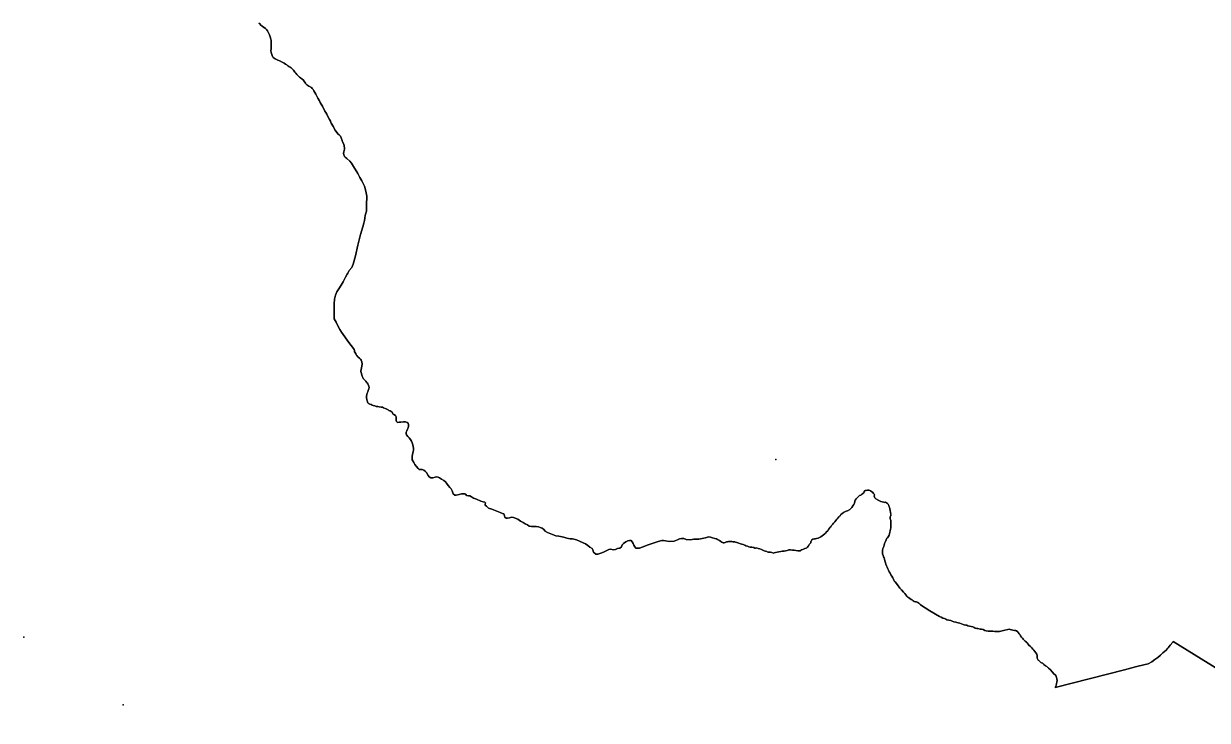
# Model space of a CAD drawing. Header units: inches. Extents: x 11258954 to 11313122, y 3645444 to 3695200.
# Drawn here: x 11277061 to 11285548, y 3655599 to 3660600 of the extents above; entities that cross this region are included whole.
import ezdxf

# ---------------------------------------------------------------- set-up
doc = ezdxf.new("R2010")
doc.units = ezdxf.units.IN
doc.header["$MEASUREMENT"] = 0
doc.layers.add('AnnexationHistory', color=183, linetype='Continuous')
doc.layers.add('PointOfInterest', color=52, linetype='Continuous')

msp = doc.modelspace()

# ---------------------------------------------------------------- linework, layer by layer
at = {"layer": 'AnnexationHistory'}
for points in [[(11286219.7895, 3655599.1315, 0), (11285303.951, 3656164.652, 0), (11285300.625, 3656160.625, 0), (11285281.9375, 3656138, 0), (11285267.4375, 3656120.4375, 0), (11285260.125, 3656111.5625, 0), (11285253.5315, 3656103.5625, 0), (11285230.4065, 3656083.25, 0), (11285227.5, 3656080.6875, 0), (11285212.375, 3656067.4375, 0), (11285193.75, 3656051.125, 0), (11285187.25, 3656045.4375, 0), (11285173.219, 3656036, 0), (11285149.469, 3656020.25, 0), (11285124, 3656005.125, 0), (11285102.75, 3656000, 0), (11285034.469, 3655982.6875, 0), (11284954.594, 3655962.375, 0), (11284457.273, 3655835.932, 0), (11284464.6065, 3655849.7095, 0), (11284467.978, 3655862.6015, 0), (11284469.2605, 3655874.1445, 0), (11284470.543, 3655886.329, 0), (11284468.619, 3655897.231, 0), (11284466.695, 3655907.492, 0), (11284464.13, 3655916.47, 0), (11284456.4345, 3655924.807, 0), (11284448.0975, 3655931.861, 0), (11284438.4785, 3655945.9695, 0), (11284421.8045, 3655963.9255, 0), (11284409.62, 3655974.8275, 0), (11284398.718, 3655985.0885, 0), (11284388.4575, 3655991.5015, 0), (11284376.6265, 3656000, 0), (11284369.9175, 3656006.401, 0), (11284367.923, 3656008.3955, 0), (11284366.8335, 3656008.619, 0), (11284358.8335, 3656011.369, 0), (11284353.8335, 3656014.869, 0), (11284347.0715, 3656021.632, 0), (11284340.7255, 3656028.522, 0), (11284336.1925, 3656031.7855, 0), (11284330.39, 3656040.1265, 0), (11284328.577, 3656046.291, 0), (11284328.577, 3656056.8075, 0), (11284328.2145, 3656062.9725, 0), (11284324.8335, 3656073.869, 0), (11284317.8335, 3656083.119, 0), (11284310.8335, 3656092.869, 0), (11284304.8335, 3656102.619, 0), (11284297.8335, 3656110.369, 0), (11284289.8335, 3656119.369, 0), (11284279.8335, 3656129.869, 0), (11284268.8335, 3656139.869, 0), (11284263.8335, 3656146.619, 0), (11284255.8335, 3656156.619, 0), (11284252.8335, 3656159.869, 0), (11284242.8335, 3656167.369, 0), (11284234.8335, 3656174.369, 0), (11284227.8335, 3656181.619, 0), (11284222.8335, 3656189.369, 0), (11284216.8335, 3656196.369, 0), (11284207.8335, 3656206.369, 0), (11284205.8335, 3656212.619, 0), (11284199.8335, 3656220.369, 0), (11284192.8335, 3656230.869, 0), (11284188.8335, 3656234.119, 0), (11284180.8335, 3656240.869, 0), (11284174.8335, 3656243.119, 0), (11284165.8335, 3656244.869, 0), (11284154.8335, 3656246.369, 0), (11284144.8335, 3656247.869, 0), (11284133.8335, 3656251.869, 0), (11284127.8335, 3656252.619, 0), (11284117.8335, 3656250.369, 0), (11284097.3645, 3656247.3065, 0), (11284058.8335, 3656236.369, 0), (11284057.8335, 3656236.369, 0), (11284046.8335, 3656236.369, 0), (11284036.8335, 3656236.869, 0), (11284024.8335, 3656237.869, 0), (11284010.8335, 3656238.869, 0), (11283999.8335, 3656239.619, 0), (11283988.8335, 3656239.619, 0), (11283977.8335, 3656240.369, 0), (11283962.8335, 3656241.869, 0), (11283951.8335, 3656244.619, 0), (11283940.8335, 3656250.119, 0), (11283928.8335, 3656252.869, 0), (11283918.8335, 3656254.369, 0), (11283903.8335, 3656257.369, 0), (11283894.8335, 3656259.119, 0), (11283884.8335, 3656261.119, 0), (11283876.8335, 3656265.119, 0), (11283866.8335, 3656270.369, 0), (11283853.8335, 3656273.369, 0), (11283843.8335, 3656275.119, 0), (11283830.8335, 3656278.619, 0), (11283824.8335, 3656281.369, 0), (11283817.8335, 3656283.119, 0), (11283804.8335, 3656284.619, 0), (11283796.8335, 3656286.619, 0), (11283785.8335, 3656291.119, 0), (11283772.8335, 3656295.869, 0), (11283760.8335, 3656298.869, 0), (11283751.8335, 3656302.619, 0), (11283744.8335, 3656304.119, 0), (11283730.8335, 3656307.369, 0), (11283719.8335, 3656310.869, 0), (11283709.8335, 3656314.869, 0), (11283695.8335, 3656318.619, 0), (11283679.8335, 3656321.619, 0), (11283672.8335, 3656325.869, 0), (11283662.8335, 3656329.619, 0), (11283650.8335, 3656333.119, 0), (11283638.8335, 3656339.119, 0), (11283627.8335, 3656343.369, 0), (11283559.2085, 3656384.869, 0), (11283492.8335, 3656428.869, 0), (11283490.8335, 3656430.619, 0), (11283489.8335, 3656431.369, 0), (11283487.8335, 3656433.619, 0), (11283480.8335, 3656440.869, 0), (11283473.478, 3656445.011, 0), (11283467.4945, 3656447.731, 0), (11283462.599, 3656449.1815, 0), (11283459.879, 3656450.269, 0), (11283456.0715, 3656450.813, 0), (11283446.8335, 3656452.369, 0), (11283439.8335, 3656456.369, 0), (11283437.8335, 3656459.619, 0), (11283432.8335, 3656464.369, 0), (11283430.8335, 3656464.869, 0), (11283428.8335, 3656464.619, 0), (11283425.8335, 3656465.369, 0), (11283415.8335, 3656473.619, 0), (11283404.8335, 3656480.119, 0), (11283396.8335, 3656486.119, 0), (11283392.8335, 3656490.619, 0), (11283385.8335, 3656500.119, 0), (11283379.8335, 3656510.369, 0), (11283371.8335, 3656517.119, 0), (11283369.8335, 3656520.369, 0), (11283355.6225, 3656536.298, 0), (11283343.935, 3656547.673, 0), (11283325.529, 3656571.4855, 0), (11283310.6225, 3656593.798, 0), (11283305.4065, 3656596.25, 0), (11283300.6225, 3656606.298, 0), (11283297.6225, 3656612.298, 0), (11283292.6225, 3656622.298, 0), (11283285.6225, 3656633.298, 0), (11283279.6225, 3656643.798, 0), (11283273.6225, 3656655.798, 0), (11283267.6225, 3656665.048, 0), (11283261.6225, 3656676.298, 0), (11283256.6225, 3656687.048, 0), (11283251.6225, 3656698.298, 0), (11283247.6225, 3656709.048, 0), (11283242.6225, 3656719.548, 0), (11283240.6225, 3656730.548, 0), (11283236.6225, 3656744.048, 0), (11283232.6225, 3656757.048, 0), (11283230.6225, 3656765.798, 0), (11283225.6225, 3656773.798, 0), (11283223.6225, 3656781.298, 0), (11283219.6225, 3656795.048, 0), (11283218.6225, 3656804.548, 0), (11283219.6225, 3656817.298, 0), (11283221.6265, 3656831.401, 0), (11283223.6225, 3656836.798, 0), (11283228.5165, 3656846.088, 0), (11283230.3295, 3656855.698, 0), (11283232.6225, 3656867.298, 0), (11283235.6225, 3656873.298, 0), (11283240.121, 3656883.9835, 0), (11283244.6225, 3656893.798, 0), (11283247.6225, 3656901.298, 0), (11283250.0935, 3656906.8295, 0), (11283254.6265, 3656910.2745, 0), (11283259.6225, 3656917.048, 0), (11283266.6225, 3656928.798, 0), (11283269.6225, 3656939.048, 0), (11283271.6225, 3656949.548, 0), (11283273.6225, 3656960.048, 0), (11283276.6225, 3656971.298, 0), (11283278.6225, 3656981.798, 0), (11283279.6225, 3656989.798, 0), (11283278.6225, 3656996.798, 0), (11283278.6225, 3657012.048, 0), (11283278.6225, 3657023.298, 0), (11283278.6225, 3657034.048, 0), (11283276.2035, 3657041.368, 0), (11283275.1155, 3657045.176, 0), (11283274.5715, 3657047.7145, 0), (11283274.5715, 3657049.346, 0), (11283274.5715, 3657051.1595, 0), (11283274.7525, 3657052.4285, 0), (11283274.7525, 3657054.967, 0), (11283274.5715, 3657056.599, 0), (11283274.7525, 3657060.588, 0), (11283276.566, 3657064.3955, 0), (11283278.379, 3657066.7525, 0), (11283279.2855, 3657069.4725, 0), (11283280.011, 3657072.011, 0), (11283280.7365, 3657074.731, 0), (11283280.011, 3657077.4505, 0), (11283280.011, 3657081.4395, 0), (11283278.742, 3657083.7965, 0), (11283277.654, 3657087.6045, 0), (11283275.478, 3657092.8625, 0), (11283273.4835, 3657103.923, 0), (11283273.846, 3657108.8185, 0), (11283272.033, 3657114.077, 0), (11283272.033, 3657119.335, 0), (11283269.313, 3657126.2255, 0), (11283266.7745, 3657132.7525, 0), (11283263.6925, 3657141.456, 0), (11283258.7965, 3657150.8845, 0), (11283254.989, 3657154.6925, 0), (11283246.6485, 3657160.313, 0), (11283240.6445, 3657164.445, 0), (11283234.6445, 3657163.945, 0), (11283227.6445, 3657164.695, 0), (11283217.0935, 3657167.2035, 0), (11283206.758, 3657170.467, 0), (11283196.6045, 3657174.6375, 0), (11283184.0935, 3657181.5275, 0), (11283180.2855, 3657184.2475, 0), (11283171.5825, 3657189.5055, 0), (11283163.6045, 3657196.758, 0), (11283160.1595, 3657209.269, 0), (11283160.8845, 3657217.9725, 0), (11283158.709, 3657221.78, 0), (11283154.901, 3657228.489, 0), (11283148.7365, 3657233.566, 0), (11283139.3075, 3657240.6375, 0), (11283133.5055, 3657245.533, 0), (11283127.8845, 3657248.6155, 0), (11283121.176, 3657250.61, 0), (11283118.0935, 3657252.423, 0), (11283110.6445, 3657251.445, 0), (11283102.6445, 3657248.445, 0), (11283096.6445, 3657248.195, 0), (11283094.1595, 3657247.89, 0), (11283091.9835, 3657246.802, 0), (11283091.4395, 3657247.165, 0), (11283088.901, 3657245.533, 0), (11283088.5385, 3657242.9945, 0), (11283087.813, 3657240.2745, 0), (11283086.6445, 3657236.695, 0), (11283084.6445, 3657232.945, 0), (11283078.6445, 3657227.695, 0), (11283074.6445, 3657224.195, 0), (11283068.6445, 3657219.445, 0), (11283066.6445, 3657216.945, 0), (11283063.6445, 3657215.195, 0), (11283053.6445, 3657212.445, 0), (11283046.6445, 3657204.945, 0), (11283037.588, 3657196.3955, 0), (11283029.791, 3657190.231, 0), (11283023.6445, 3657179.695, 0), (11283020.6445, 3657174.445, 0), (11283019.6445, 3657169.195, 0), (11283018.6445, 3657158.945, 0), (11283012.6445, 3657148.195, 0), (11283006.6445, 3657139.445, 0), (11282999.6445, 3657127.945, 0), (11282992.6445, 3657120.445, 0), (11282984.6445, 3657111.945, 0), (11282967.6445, 3657102.695, 0), (11282958.6445, 3657100.945, 0), (11282952.6445, 3657097.445, 0), (11282943.6445, 3657093.445, 0), (11282938.6445, 3657090.445, 0), (11282928.6445, 3657082.195, 0), (11282920.6445, 3657075.695, 0), (11282915.6445, 3657066.945, 0), (11282911.6445, 3657063.695, 0), (11282906.6445, 3657059.445, 0), (11282899.6445, 3657050.945, 0), (11282892.6445, 3657041.945, 0), (11282885.6445, 3657032.695, 0), (11282876.758, 3657024.868, 0), (11282868.055, 3657014.8955, 0), (11282862.6445, 3657007.195, 0), (11282853.6445, 3656998.195, 0), (11282847.6445, 3656988.695, 0), (11282842.6445, 3656983.195, 0), (11282838.6445, 3656977.695, 0), (11282832.6445, 3656968.945, 0), (11282826.6445, 3656959.945, 0), (11282817.6445, 3656951.195, 0), (11282810.6445, 3656942.945, 0), (11282807.6445, 3656940.445, 0), (11282804.6445, 3656937.445, 0), (11282795.6445, 3656930.445, 0), (11282785.6445, 3656922.945, 0), (11282776.6445, 3656915.945, 0), (11282767.6445, 3656912.445, 0), (11282758.6445, 3656907.945, 0), (11282745.6445, 3656903.195, 0), (11282739.6445, 3656901.945, 0), (11282730.434, 3656902.478, 0), (11282720.28, 3656899.9395, 0), (11282711.9395, 3656893.7745, 0), (11282706.6445, 3656885.945, 0), (11282705.6445, 3656883.195, 0), (11282705.6445, 3656878.195, 0), (11282705.6445, 3656872.695, 0), (11282701.6445, 3656867.695, 0), (11282692.6445, 3656860.945, 0), (11282691.6445, 3656856.945, 0), (11282690.6445, 3656854.445, 0), (11282685.6445, 3656848.945, 0), (11282681.6445, 3656841.445, 0), (11282675.6445, 3656836.695, 0), (11282672.6445, 3656835.445, 0), (11282662.6445, 3656832.695, 0), (11282652.6445, 3656827.195, 0), (11282641.6445, 3656823.195, 0), (11282638.6445, 3656823.445, 0), (11282636.6445, 3656822.195, 0), (11282634.6445, 3656819.195, 0), (11282630.6445, 3656816.945, 0), (11282624.6445, 3656815.695, 0), (11282611.6445, 3656816.195, 0), (11282596.6445, 3656818.945, 0), (11282585.6445, 3656819.695, 0), (11282573.6445, 3656820.695, 0), (11282559.6445, 3656822.195, 0), (11282548.6445, 3656822.195, 0), (11282543.6445, 3656819.445, 0), (11282536.6445, 3656817.445, 0), (11282523.6445, 3656816.195, 0), (11282513.6445, 3656814.445, 0), (11282499.6445, 3656812.445, 0), (11282489.6445, 3656810.445, 0), (11282476.6445, 3656807.695, 0), (11282463.6445, 3656805.445, 0), (11282452.6445, 3656803.195, 0), (11282442.6445, 3656800.695, 0), (11282436.6445, 3656800.195, 0), (11282424.6445, 3656802.695, 0), (11282415.6445, 3656805.945, 0), (11282406.2365, 3656806.742, 0), (11282398.9835, 3656807.467, 0), (11282392.6375, 3656809.28, 0), (11282388.8295, 3656810.912, 0), (11282380.6445, 3656812.945, 0), (11282371.6445, 3656816.195, 0), (11282360.6445, 3656820.695, 0), (11282351.6445, 3656824.695, 0), (11282340.6445, 3656829.195, 0), (11282328.6445, 3656832.195, 0), (11282316.6445, 3656836.445, 0), (11282308.6445, 3656835.195, 0), (11282304.6445, 3656835.445, 0), (11282297.6445, 3656839.195, 0), (11282292.6445, 3656840.445, 0), (11282281.6445, 3656841.695, 0), (11282270.6445, 3656842.195, 0), (11282259.6445, 3656843.445, 0), (11282251.6445, 3656848.445, 0), (11282239.6445, 3656852.445, 0), (11282232.6445, 3656856.195, 0), (11282220.6445, 3656860.195, 0), (11282210.6445, 3656862.945, 0), (11282200.6445, 3656866.445, 0), (11282188.6445, 3656870.445, 0), (11282175.6445, 3656875.695, 0), (11282165.6445, 3656879.195, 0), (11282159.6445, 3656880.195, 0), (11282145.6445, 3656880.945, 0), (11282137.6445, 3656882.445, 0), (11282126.6445, 3656882.945, 0), (11282114.6445, 3656882.945, 0), (11282107.6445, 3656881.195, 0), (11282104.6445, 3656880.945, 0), (11282101.6445, 3656879.695, 0), (11282091.6445, 3656874.695, 0), (11282084.6445, 3656872.695, 0), (11282077.6445, 3656873.445, 0), (11282067.6445, 3656877.945, 0), (11282059.6445, 3656883.695, 0), (11282049.6445, 3656889.945, 0), (11282041.6445, 3656895.445, 0), (11282036.6445, 3656897.445, 0), (11282027.6445, 3656901.445, 0), (11282016.6445, 3656904.945, 0), (11282000, 3656909.8, 0), (11281986.846, 3656913.176, 0), (11281971.7965, 3656915.8955, 0), (11281949.857, 3656909.0055, 0), (11281925.742, 3656904.291, 0), (11281902.533, 3656900.121, 0), (11281884.0385, 3656900.121, 0), (11281865.3625, 3656899.3955, 0), (11281841.4285, 3656895.9505, 0), (11281810.6045, 3656898.1265, 0), (11281793.379, 3656905.0165, 0), (11281778.3295, 3656905.5605, 0), (11281763.28, 3656901.5715, 0), (11281748.0495, 3656894.6815, 0), (11281725.9285, 3656884.709, 0), (11281688.758, 3656881.989, 0), (11281662.1045, 3656887.4285, 0), (11281648.324, 3656888.879, 0), (11281637.445, 3656889.6045, 0), (11281611.335, 3656883.4395, 0), (11281560.566, 3656866.9395, 0), (11281531.7365, 3656857.3295, 0), (11281514.511, 3656849.7145, 0), (11281496.0165, 3656841.555, 0), (11281476.2525, 3656835.934, 0), (11281461.7475, 3656835.39, 0), (11281450.868, 3656835.39, 0), (11281442.5275, 3656844.2745, 0), (11281435.0935, 3656856.6045, 0), (11281430.198, 3656868.209, 0), (11281424.033, 3656881.2635, 0), (11281417.143, 3656888.879, 0), (11281404.088, 3656890.1485, 0), (11281391.758, 3656888.154, 0), (11281377.434, 3656879.9945, 0), (11281362.3845, 3656868.934, 0), (11281352.0495, 3656860.0495, 0), (11281347.154, 3656845, 0), (11281335.5495, 3656835.934, 0), (11281318.143, 3656831.5825, 0), (11281304.3625, 3656826.143, 0), (11281287.8625, 3656823.242, 0), (11281272.088, 3656828.1375, 0), (11281256.313, 3656824.6925, 0), (11281237.8185, 3656815.0825, 0), (11281219.324, 3656807.467, 0), (11281199.379, 3656798.5825, 0), (11281177.4395, 3656791.1485, 0), (11281163.6595, 3656791.1485, 0), (11281147.8845, 3656806.198, 0), (11281142.445, 3656823.242, 0), (11281136.28, 3656832.8515, 0), (11281120.5055, 3656842.4615, 0), (11281106.7255, 3656854.2475, 0), (11281090.4065, 3656865.8515, 0), (11281073.1815, 3656873.467, 0), (11281045.802, 3656885.0715, 0), (11281023.8625, 3656893.956, 0), (11280995.758, 3656900.846, 0), (11280979.9835, 3656901.5715, 0), (11280956.5935, 3656907.011, 0), (11280941.544, 3656910.456, 0), (11280920.8735, 3656916.621, 0), (11280899.2965, 3656921.154, 0), (11280876.088, 3656924.599, 0), (11280841.0935, 3656936.9285, 0), (11280816.2525, 3656947.2635, 0), (11280799.209, 3656958.143, 0), (11280790.324, 3656969.7475, 0), (11280779.2635, 3656979.357, 0), (11280764.9395, 3656984.2525, 0), (11280751.8845, 3656988.967, 0), (11280734.6595, 3656991.687, 0), (11280718.3405, 3656991.143, 0), (11280701.1155, 3656991.687, 0), (11280685.3405, 3656993.8625, 0), (11280672.2855, 3657001.2965, 0), (11280657.2365, 3657009.6375, 0), (11280642.731, 3657019.9725, 0), (11280623.511, 3657029.5825, 0), (11280603.022, 3657043.9065, 0), (11280572.923, 3657056.2365, 0), (11280559.868, 3657057.687, 0), (11280544.0935, 3657052.066, 0), (11280529.588, 3657049.346, 0), (11280519.978, 3657049.346, 0), (11280511.8185, 3657057.687, 0), (11280508.3735, 3657068.022, 0), (11280506.379, 3657074.187, 0), (11280503.478, 3657080.8955, 0), (11280494.0495, 3657084.3405, 0), (11280478.6375, 3657090.868, 0), (11280417.533, 3657114.258, 0), (11280394.868, 3657123.143, 0), (11280379.0935, 3657136.923, 0), (11280370.934, 3657144.357, 0), (11280370.934, 3657150.522, 0), (11280372.2035, 3657160.132, 0), (11280368.033, 3657165.7525, 0), (11280356.4285, 3657167.7475, 0), (11280339.3845, 3657172.643, 0), (11280307.835, 3657185.5165, 0), (11280286.4395, 3657193.857, 0), (11280271.39, 3657202.742, 0), (11280260.511, 3657209.632, 0), (11280250.901, 3657209.632, 0), (11280237.121, 3657213.802, 0), (11280231.6815, 3657220.511, 0), (11280223.3405, 3657225.4065, 0), (11280213.187, 3657226.132, 0), (11280200.676, 3657223.956, 0), (11280184.357, 3657219.242, 0), (11280162.4175, 3657216.522, 0), (11280151.357, 3657215.7965, 0), (11280140.478, 3657226.132, 0), (11280132.8625, 3657245.3515, 0), (11280125.2475, 3657259.676, 0), (11280117.088, 3657271.28, 0), (11280104.033, 3657283.791, 0), (11280091.7035, 3657300.835, 0), (11280085.5385, 3657310.445, 0), (11280073.209, 3657320.055, 0), (11280057.0715, 3657329.302, 0), (11280042.7475, 3657338.912, 0), (11280033.6815, 3657345.077, 0), (11280022.802, 3657346.5275, 0), (11280011.198, 3657343.8075, 0), (11279995.423, 3657340.3625, 0), (11279980.1925, 3657339.6375, 0), (11279968.588, 3657346.5275, 0), (11279960.9725, 3657355.412, 0), (11279948.643, 3657378.077, 0), (11279943.2035, 3657386.2365, 0), (11279930.8735, 3657395.121, 0), (11279917.8185, 3657398.566, 0), (11279905.489, 3657398.566, 0), (11279897.3295, 3657400.0165, 0), (11279889.7145, 3657407.632, 0), (11279873.9395, 3657422.6815, 0), (11279865.055, 3657436.28, 0), (11279857.4395, 3657449.335, 0), (11279850.0055, 3657461.121, 0), (11279847.1045, 3657468.011, 0), (11279845.835, 3657480.3405, 0), (11279847.1045, 3657493.9395, 0), (11279849.28, 3657510.4395, 0), (11279853.4505, 3657526.2145, 0), (11279856.1705, 3657540.72, 0), (11279856.1705, 3657553.0495, 0), (11279854.72, 3657565.379, 0), (11279850.0055, 3657576.9835, 0), (11279845.835, 3657590.0385, 0), (11279841.665, 3657603.8185, 0), (11279834.7745, 3657614.154, 0), (11279824.621, 3657626.4835, 0), (11279814.2855, 3657637.3625, 0), (11279805.401, 3657647.698, 0), (11279803.9505, 3657656.5825, 0), (11279803.9505, 3657668.187, 0), (11279808.846, 3657677.7965, 0), (11279813.5605, 3657688.857, 0), (11279817.0055, 3657698.467, 0), (11279819.7255, 3657710.0715, 0), (11279819.7255, 3657720.4065, 0), (11279818.456, 3657732.7365, 0), (11279811.566, 3657737.632, 0), (11279799.2365, 3657742.346, 0), (11279783.4615, 3657742.346, 0), (11279766.2365, 3657738.901, 0), (11279752.456, 3657738.176, 0), (11279740.8515, 3657736.9065, 0), (11279734.687, 3657743.0715, 0), (11279731.242, 3657750.687, 0), (11279731.242, 3657759.5715, 0), (11279732.6925, 3657770.4505, 0), (11279731.242, 3657777.3405, 0), (11279725.802, 3657787.676, 0), (11279715.467, 3657795.291, 0), (11279708.577, 3657800.0055, 0), (11279701.868, 3657810.3405, 0), (11279688.0285, 3657820.702, 0), (11279680.108, 3657824.095, 0), (11279673.5765, 3657827.519, 0), (11279660.6215, 3657834.245, 0), (11279651.936, 3657837.9305, 0), (11279641.526, 3657842.6955, 0), (11279633.346, 3657845.936, 0), (11279624.0765, 3657847.407, 0), (11279610.9195, 3657848.778, 0), (11279599.9685, 3657850.9645, 0), (11279589.1105, 3657852.7265, 0), (11279577.8915, 3657855.438, 0), (11279567.93, 3657859.075, 0), (11279560.5185, 3657862.033, 0), (11279551.2065, 3657865.146, 0), (11279542.6875, 3657868.3125, 0), (11279538.5915, 3657870.585, 0), (11279534.1295, 3657874.123, 0), (11279529.553, 3657878.809, 0), (11279525.871, 3657884.3455, 0), (11279523.8265, 3657891.394, 0), (11279521.015, 3657902.196, 0), (11279519.074, 3657914.6405, 0), (11279518.3145, 3657926.5335, 0), (11279522.07, 3657937.6485, 0), (11279524.146, 3657946.9565, 0), (11279527.3215, 3657955.913, 0), (11279531.667, 3657965.7045, 0), (11279536.393, 3657977.4335, 0), (11279537.5105, 3657988.5595, 0), (11279534.8705, 3657998.0045, 0), (11279527.4185, 3658015.5805, 0), (11279524.3635, 3658020.563, 0), (11279520.055, 3658026.9195, 0), (11279514.4275, 3658033.429, 0), (11279506.6925, 3658040.161, 0), (11279501.2755, 3658045.1215, 0), (11279495.311, 3658051.9485, 0), (11279491.678, 3658059.346, 0), (11279487.187, 3658070.3515, 0), (11279480.4915, 3658094.9735, 0), (11279479.2255, 3658101.902, 0), (11279479.0545, 3658104.4655, 0), (11279481.351, 3658117.9775, 0), (11279483.368, 3658128.8525, 0), (11279487.987, 3658156.8385, 0), (11279486.367, 3658171.6895, 0), (11279481.8745, 3658185.097, 0), (11279475.8875, 3658191.785, 0), (11279468.1545, 3658198.7765, 0), (11279459.9585, 3658205.431, 0), (11279455.844, 3658208.909, 0), (11279449.5115, 3658217.0645, 0), (11279445.317, 3658223.575, 0), (11279442.3125, 3658228.9375, 0), (11279441.676, 3658231.9065, 0), (11279432.9725, 3658244.4175, 0), (11279432.9725, 3658254.0275, 0), (11279430.0715, 3658260.9175, 0), (11279425.357, 3658267.6265, 0), (11279391.632, 3658310.9615, 0), (11279339.5935, 3658385.121, 0), (11279328.1705, 3658405.2475, 0), (11279310.7635, 3658435.165, 0), (11279300.61, 3658457.8295, 0), (11279288.099, 3658481.7635, 0), (11279286.2855, 3658504.9725, 0), (11279286.2855, 3658558.824, 0), (11279288.099, 3658589.6485, 0), (11279290.0935, 3658622.467, 0), (11279297.709, 3658650.39, 0), (11279306.412, 3658674.5055, 0), (11279320.9175, 3658696.6265, 0), (11279337.2365, 3658723.643, 0), (11279350.654, 3658745.7635, 0), (11279359.357, 3658760.088, 0), (11279368.967, 3658781.302, 0), (11279380.0275, 3658801.9725, 0), (11279384.0165, 3658808.8625, 0), (11279393.6265, 3658826.9945, 0), (11279413.7525, 3658849.2965, 0), (11279424.4505, 3658872.324, 0), (11279440.769, 3658933.9725, 0), (11279457.088, 3659010.1265, 0), (11279474.857, 3659086.28, 0), (11279492.8075, 3659142.489, 0), (11279500.6045, 3659167.511, 0), (11279505.1595, 3659186.162, 0), (11279506.281, 3659203.062, 0), (11279510.502, 3659222.7275, 0), (11279515.1265, 3659238.715, 0), (11279518.609, 3659254.858, 0), (11279519.4065, 3659270.625, 0), (11279517.8275, 3659294.825, 0), (11279519.6735, 3659319.968, 0), (11279521.9565, 3659336.6865, 0), (11279520.354, 3659362.6075, 0), (11279517.407, 3659384.38, 0), (11279511.302, 3659407.9395, 0), (11279503.687, 3659432.4175, 0), (11279494.4395, 3659453.088, 0), (11279485.1925, 3659470.4945, 0), (11279471.7745, 3659495.698, 0), (11279462.709, 3659514.9175, 0), (11279456, 3659523.4395, 0), (11279424.813, 3659573.846, 0), (11279410.3075, 3659597.78, 0), (11279398.3405, 3659612.8295, 0), (11279376.945, 3659632.231, 0), (11279366.4285, 3659641.478, 0), (11279362.258, 3659646.555, 0), (11279358.088, 3659652.176, 0), (11279355.5495, 3659659.4285, 0), (11279354.099, 3659666.6815, 0), (11279356.0935, 3659679.011, 0), (11279360.989, 3659698.5935, 0), (11279361.8955, 3659706.7525, 0), (11279359.5385, 3659722.165, 0), (11279356.2745, 3659735.7635, 0), (11279347.934, 3659752.6265, 0), (11279345.3955, 3659761.1485, 0), (11279338.143, 3659779.824, 0), (11279331.7965, 3659791.9725, 0), (11279324, 3659800.857, 0), (11279314.39, 3659809.923, 0), (11279302.242, 3659825.154, 0), (11279292.813, 3659837.846, 0), (11279281.934, 3659859.0605, 0), (11279266.522, 3659884.8075, 0), (11279260.357, 3659898.9505, 0), (11279253.6485, 3659910.7365, 0), (11279241.5, 3659933.7635, 0), (11279233.7035, 3659950.989, 0), (11279226.9945, 3659961.687, 0), (11279220.8295, 3659971.478, 0), (11279204.078, 3660006.499, 0), (11279194.7025, 3660021.3175, 0), (11279187.782, 3660034.614, 0), (11279180.8505, 3660046.561, 0), (11279170.1345, 3660064.4105, 0), (11279163.268, 3660079.259, 0), (11279155.958, 3660094.3935, 0), (11279148.2445, 3660106.691, 0), (11279141.6185, 3660116.9955, 0), (11279135.345, 3660126.7925, 0), (11279129.6705, 3660134.3455, 0), (11279123.585, 3660140.657, 0), (11279114.3065, 3660146.874, 0), (11279104.9875, 3660151.678, 0), (11279097.155, 3660155.8555, 0), (11279090.501, 3660160.477, 0), (11279083.9065, 3660168.0625, 0), (11279080.3825, 3660173.553, 0), (11279069.1365, 3660189.7465, 0), (11279063.9835, 3660196.09, 0), (11279058.5175, 3660201.682, 0), (11279045.1265, 3660211.8395, 0), (11279038.9795, 3660216.323, 0), (11279032.1645, 3660222.3285, 0), (11279024.162, 3660230.8425, 0), (11279019.562, 3660235.8855, 0), (11279012.3695, 3660243.9835, 0), (11279005.245, 3660252.715, 0), (11278995.7105, 3660265.491, 0), (11278991.4185, 3660270.8755, 0), (11278985.9935, 3660276.422, 0), (11278978.6315, 3660281.5885, 0), (11278970.5335, 3660286.585, 0), (11278962.4395, 3660291.8925, 0), (11278955.887, 3660296.6295, 0), (11278946.4855, 3660303.8615, 0), (11278938.0625, 3660309.773, 0), (11278928.843, 3660315.44, 0), (11278923.6875, 3660318.375, 0), (11278915.0625, 3660322.875, 0), (11278904.125, 3660328.6875, 0), (11278902.625, 3660329.5, 0), (11278883.5315, 3660338.125, 0), (11278874.25, 3660341.75, 0), (11278864.4065, 3660346.5, 0), (11278856.469, 3660351.4375, 0), (11278849.7815, 3660356.875, 0), (11278846.594, 3660361.75, 0), (11278845.969, 3660363.5, 0), (11278842.094, 3660372.3125, 0), (11278839, 3660379.125, 0), (11278835, 3660393.0625, 0), (11278833.875, 3660406.125, 0), (11278834.1875, 3660418.75, 0), (11278834.4065, 3660444.8125, 0), (11278835.125, 3660469.5, 0), (11278834.6565, 3660478.5, 0), (11278833.4065, 3660487.625, 0), (11278829.0315, 3660505.875, 0), (11278823.469, 3660519.1875, 0), (11278816.8735, 3660533.3075, 0), (11278813.6925, 3660539.606, 0), (11278809.322, 3660547.5325, 0), (11278804.344, 3660554.8125, 0), (11278796.969, 3660562.4375, 0), (11278794.4485, 3660564.5175, 0), (11278785.5625, 3660571.0625, 0), (11278782.4375, 3660573.3125, 0), (11278769.1565, 3660583.5, 0), (11278762.228, 3660589.466, 0), (11278753.4475, 3660597.385, 0), (11278747.1065, 3660602.33, 0)], [(11278747.1065, 3660602.33, 0), (11278753.4475, 3660597.385, 0), (11278762.228, 3660589.466, 0), (11278769.1565, 3660583.5, 0), (11278782.4375, 3660573.3125, 0), (11278785.5625, 3660571.0625, 0), (11278794.4485, 3660564.5175, 0), (11278796.969, 3660562.4375, 0), (11278804.344, 3660554.8125, 0), (11278809.322, 3660547.5325, 0), (11278813.6925, 3660539.606, 0), (11278816.8735, 3660533.3075, 0), (11278823.469, 3660519.1875, 0), (11278829.0315, 3660505.875, 0), (11278833.4065, 3660487.625, 0), (11278834.6565, 3660478.5, 0), (11278835.125, 3660469.5, 0), (11278834.4065, 3660444.8125, 0), (11278834.1875, 3660418.75, 0), (11278833.875, 3660406.125, 0), (11278835, 3660393.0625, 0), (11278839, 3660379.125, 0), (11278842.094, 3660372.3125, 0), (11278845.969, 3660363.5, 0), (11278846.594, 3660361.75, 0), (11278849.7815, 3660356.875, 0), (11278856.469, 3660351.4375, 0), (11278864.4065, 3660346.5, 0), (11278874.25, 3660341.75, 0), (11278883.5315, 3660338.125, 0), (11278902.625, 3660329.5, 0), (11278904.125, 3660328.6875, 0), (11278915.0625, 3660322.875, 0), (11278923.6875, 3660318.375, 0), (11278928.843, 3660315.44, 0), (11278938.0625, 3660309.773, 0), (11278946.4855, 3660303.8615, 0), (11278955.887, 3660296.6295, 0), (11278962.4395, 3660291.8925, 0), (11278970.5335, 3660286.585, 0), (11278978.6315, 3660281.5885, 0), (11278985.9935, 3660276.422, 0), (11278991.4185, 3660270.8755, 0), (11278995.7105, 3660265.491, 0), (11279005.245, 3660252.715, 0), (11279012.3695, 3660243.9835, 0), (11279019.562, 3660235.8855, 0), (11279024.162, 3660230.8425, 0), (11279032.1645, 3660222.3285, 0), (11279038.9795, 3660216.323, 0), (11279045.1265, 3660211.8395, 0), (11279058.5175, 3660201.682, 0), (11279063.9835, 3660196.09, 0), (11279069.1365, 3660189.7465, 0), (11279080.3825, 3660173.553, 0), (11279083.9065, 3660168.0625, 0), (11279090.501, 3660160.477, 0), (11279097.155, 3660155.8555, 0), (11279104.9875, 3660151.678, 0), (11279114.3065, 3660146.874, 0), (11279123.585, 3660140.657, 0), (11279129.6705, 3660134.3455, 0), (11279135.345, 3660126.7925, 0), (11279141.6185, 3660116.9955, 0), (11279148.2445, 3660106.691, 0), (11279155.958, 3660094.3935, 0), (11279163.268, 3660079.259, 0), (11279170.1345, 3660064.4105, 0), (11279180.8505, 3660046.561, 0), (11279187.782, 3660034.614, 0), (11279194.7025, 3660021.3175, 0), (11279204.078, 3660006.499, 0), (11279220.8295, 3659971.478, 0), (11279226.9945, 3659961.687, 0), (11279233.7035, 3659950.989, 0), (11279241.5, 3659933.7635, 0), (11279253.6485, 3659910.7365, 0), (11279260.357, 3659898.9505, 0), (11279266.522, 3659884.8075, 0), (11279281.934, 3659859.0605, 0), (11279292.813, 3659837.846, 0), (11279302.242, 3659825.154, 0), (11279314.39, 3659809.923, 0), (11279324, 3659800.857, 0), (11279331.7965, 3659791.9725, 0), (11279338.143, 3659779.824, 0), (11279345.3955, 3659761.1485, 0), (11279347.934, 3659752.6265, 0), (11279356.2745, 3659735.7635, 0), (11279359.5385, 3659722.165, 0), (11279361.8955, 3659706.7525, 0), (11279360.989, 3659698.5935, 0), (11279356.0935, 3659679.011, 0), (11279354.099, 3659666.6815, 0), (11279355.5495, 3659659.4285, 0), (11279358.088, 3659652.176, 0), (11279362.258, 3659646.555, 0), (11279366.4285, 3659641.478, 0), (11279376.945, 3659632.231, 0), (11279398.3405, 3659612.8295, 0), (11279410.3075, 3659597.78, 0), (11279424.813, 3659573.846, 0), (11279456, 3659523.4395, 0), (11279462.709, 3659514.9175, 0), (11279471.7745, 3659495.698, 0), (11279485.1925, 3659470.4945, 0), (11279494.4395, 3659453.088, 0), (11279503.687, 3659432.4175, 0), (11279511.302, 3659407.9395, 0), (11279517.407, 3659384.38, 0), (11279520.354, 3659362.6075, 0), (11279521.9565, 3659336.6865, 0), (11279519.6735, 3659319.968, 0), (11279517.8275, 3659294.825, 0), (11279519.4065, 3659270.625, 0), (11279518.609, 3659254.858, 0), (11279515.1265, 3659238.715, 0), (11279510.502, 3659222.7275, 0), (11279506.281, 3659203.062, 0), (11279505.1595, 3659186.162, 0), (11279500.6045, 3659167.511, 0), (11279492.8075, 3659142.489, 0), (11279474.857, 3659086.28, 0), (11279457.088, 3659010.1265, 0), (11279440.769, 3658933.9725, 0), (11279424.4505, 3658872.324, 0), (11279413.7525, 3658849.2965, 0), (11279393.6265, 3658826.9945, 0), (11279384.0165, 3658808.8625, 0), (11279380.0275, 3658801.9725, 0), (11279368.967, 3658781.302, 0), (11279359.357, 3658760.088, 0), (11279350.654, 3658745.7635, 0), (11279337.2365, 3658723.643, 0), (11279320.9175, 3658696.6265, 0), (11279306.412, 3658674.5055, 0), (11279297.709, 3658650.39, 0), (11279290.0935, 3658622.467, 0), (11279288.099, 3658589.6485, 0), (11279286.2855, 3658558.824, 0), (11279286.2855, 3658504.9725, 0), (11279288.099, 3658481.7635, 0), (11279300.61, 3658457.8295, 0), (11279310.7635, 3658435.165, 0), (11279328.1705, 3658405.2475, 0), (11279339.5935, 3658385.121, 0), (11279391.632, 3658310.9615, 0), (11279425.357, 3658267.6265, 0), (11279430.0715, 3658260.9175, 0), (11279432.9725, 3658254.0275, 0), (11279432.9725, 3658244.4175, 0), (11279441.676, 3658231.9065, 0), (11279442.3125, 3658228.9375, 0), (11279445.317, 3658223.575, 0), (11279449.5115, 3658217.0645, 0), (11279455.844, 3658208.909, 0), (11279459.9585, 3658205.431, 0), (11279468.1545, 3658198.7765, 0), (11279475.8875, 3658191.785, 0), (11279481.8745, 3658185.097, 0), (11279486.367, 3658171.6895, 0), (11279487.987, 3658156.8385, 0), (11279483.368, 3658128.8525, 0), (11279481.351, 3658117.9775, 0), (11279479.0545, 3658104.4655, 0), (11279479.2255, 3658101.902, 0), (11279480.4915, 3658094.9735, 0), (11279487.187, 3658070.3515, 0), (11279491.678, 3658059.346, 0), (11279495.311, 3658051.9485, 0), (11279501.2755, 3658045.1215, 0), (11279506.6925, 3658040.161, 0), (11279514.4275, 3658033.429, 0), (11279520.055, 3658026.9195, 0), (11279524.3635, 3658020.563, 0), (11279527.4185, 3658015.5805, 0), (11279534.8705, 3657998.0045, 0), (11279537.5105, 3657988.5595, 0), (11279536.393, 3657977.4335, 0), (11279531.667, 3657965.7045, 0), (11279527.3215, 3657955.913, 0), (11279524.146, 3657946.9565, 0), (11279522.07, 3657937.6485, 0), (11279518.3145, 3657926.5335, 0), (11279519.074, 3657914.6405, 0), (11279521.015, 3657902.196, 0), (11279523.8265, 3657891.394, 0), (11279525.871, 3657884.3455, 0), (11279529.553, 3657878.809, 0), (11279534.1295, 3657874.123, 0), (11279538.5915, 3657870.585, 0), (11279542.6875, 3657868.3125, 0), (11279551.2065, 3657865.146, 0), (11279560.5185, 3657862.033, 0), (11279567.93, 3657859.075, 0), (11279577.8915, 3657855.438, 0), (11279589.1105, 3657852.7265, 0), (11279599.9685, 3657850.9645, 0), (11279610.9195, 3657848.778, 0), (11279624.0765, 3657847.407, 0), (11279633.346, 3657845.936, 0), (11279641.526, 3657842.6955, 0), (11279651.936, 3657837.9305, 0), (11279660.6215, 3657834.245, 0), (11279673.5765, 3657827.519, 0), (11279680.108, 3657824.095, 0), (11279688.0285, 3657820.702, 0), (11279701.868, 3657810.3405, 0), (11279708.577, 3657800.0055, 0), (11279715.467, 3657795.291, 0), (11279725.802, 3657787.676, 0), (11279731.242, 3657777.3405, 0), (11279732.6925, 3657770.4505, 0), (11279731.242, 3657759.5715, 0), (11279731.242, 3657750.687, 0), (11279734.687, 3657743.0715, 0), (11279740.8515, 3657736.9065, 0), (11279752.456, 3657738.176, 0), (11279766.2365, 3657738.901, 0), (11279783.4615, 3657742.346, 0), (11279799.2365, 3657742.346, 0), (11279811.566, 3657737.632, 0), (11279818.456, 3657732.7365, 0), (11279819.7255, 3657720.4065, 0), (11279819.7255, 3657710.0715, 0), (11279817.0055, 3657698.467, 0), (11279813.5605, 3657688.857, 0), (11279808.846, 3657677.7965, 0), (11279803.9505, 3657668.187, 0), (11279803.9505, 3657656.5825, 0), (11279805.401, 3657647.698, 0), (11279814.2855, 3657637.3625, 0), (11279824.621, 3657626.4835, 0), (11279834.7745, 3657614.154, 0), (11279841.665, 3657603.8185, 0), (11279845.835, 3657590.0385, 0), (11279850.0055, 3657576.9835, 0), (11279854.72, 3657565.379, 0), (11279856.1705, 3657553.0495, 0), (11279856.1705, 3657540.72, 0), (11279853.4505, 3657526.2145, 0), (11279849.28, 3657510.4395, 0), (11279847.1045, 3657493.9395, 0), (11279845.835, 3657480.3405, 0), (11279847.1045, 3657468.011, 0), (11279850.0055, 3657461.121, 0), (11279857.4395, 3657449.335, 0), (11279865.055, 3657436.28, 0), (11279873.9395, 3657422.6815, 0), (11279889.7145, 3657407.632, 0), (11279897.3295, 3657400.0165, 0), (11279905.489, 3657398.566, 0), (11279917.8185, 3657398.566, 0), (11279930.8735, 3657395.121, 0), (11279943.2035, 3657386.2365, 0), (11279948.643, 3657378.077, 0), (11279960.9725, 3657355.412, 0), (11279968.588, 3657346.5275, 0), (11279980.1925, 3657339.6375, 0), (11279995.423, 3657340.3625, 0), (11280011.198, 3657343.8075, 0), (11280022.802, 3657346.5275, 0), (11280033.6815, 3657345.077, 0), (11280042.7475, 3657338.912, 0), (11280057.0715, 3657329.302, 0), (11280073.209, 3657320.055, 0), (11280085.5385, 3657310.445, 0), (11280091.7035, 3657300.835, 0), (11280104.033, 3657283.791, 0), (11280117.088, 3657271.28, 0), (11280125.2475, 3657259.676, 0), (11280132.8625, 3657245.3515, 0), (11280140.478, 3657226.132, 0), (11280151.357, 3657215.7965, 0), (11280162.4175, 3657216.522, 0), (11280184.357, 3657219.242, 0), (11280200.676, 3657223.956, 0), (11280213.187, 3657226.132, 0), (11280223.3405, 3657225.4065, 0), (11280231.6815, 3657220.511, 0), (11280237.121, 3657213.802, 0), (11280250.901, 3657209.632, 0), (11280260.511, 3657209.632, 0), (11280271.39, 3657202.742, 0), (11280286.4395, 3657193.857, 0), (11280307.835, 3657185.5165, 0), (11280339.3845, 3657172.643, 0), (11280356.4285, 3657167.7475, 0), (11280368.033, 3657165.7525, 0), (11280372.2035, 3657160.132, 0), (11280370.934, 3657150.522, 0), (11280370.934, 3657144.357, 0), (11280379.0935, 3657136.923, 0), (11280394.868, 3657123.143, 0), (11280417.533, 3657114.258, 0), (11280478.6375, 3657090.868, 0), (11280494.0495, 3657084.3405, 0), (11280503.478, 3657080.8955, 0), (11280506.379, 3657074.187, 0), (11280508.3735, 3657068.022, 0), (11280511.8185, 3657057.687, 0), (11280519.978, 3657049.346, 0), (11280529.588, 3657049.346, 0), (11280544.0935, 3657052.066, 0), (11280559.868, 3657057.687, 0), (11280572.923, 3657056.2365, 0), (11280603.022, 3657043.9065, 0), (11280623.511, 3657029.5825, 0), (11280642.731, 3657019.9725, 0), (11280657.2365, 3657009.6375, 0), (11280672.2855, 3657001.2965, 0), (11280685.3405, 3656993.8625, 0), (11280701.1155, 3656991.687, 0), (11280718.3405, 3656991.143, 0), (11280734.6595, 3656991.687, 0), (11280751.8845, 3656988.967, 0), (11280764.9395, 3656984.2525, 0), (11280779.2635, 3656979.357, 0), (11280790.324, 3656969.7475, 0), (11280799.209, 3656958.143, 0), (11280816.2525, 3656947.2635, 0), (11280841.0935, 3656936.9285, 0), (11280876.088, 3656924.599, 0), (11280899.2965, 3656921.154, 0), (11280920.8735, 3656916.621, 0), (11280941.544, 3656910.456, 0), (11280956.5935, 3656907.011, 0), (11280979.9835, 3656901.5715, 0), (11280995.758, 3656900.846, 0), (11281023.8625, 3656893.956, 0), (11281045.802, 3656885.0715, 0), (11281073.1815, 3656873.467, 0), (11281090.4065, 3656865.8515, 0), (11281106.7255, 3656854.2475, 0), (11281120.5055, 3656842.4615, 0), (11281136.28, 3656832.8515, 0), (11281142.445, 3656823.242, 0), (11281147.8845, 3656806.198, 0), (11281163.6595, 3656791.1485, 0), (11281177.4395, 3656791.1485, 0), (11281199.379, 3656798.5825, 0), (11281219.324, 3656807.467, 0), (11281237.8185, 3656815.0825, 0), (11281256.313, 3656824.6925, 0), (11281272.088, 3656828.1375, 0), (11281287.8625, 3656823.242, 0), (11281304.3625, 3656826.143, 0), (11281318.143, 3656831.5825, 0), (11281335.5495, 3656835.934, 0), (11281347.154, 3656845, 0), (11281352.0495, 3656860.0495, 0), (11281362.3845, 3656868.934, 0), (11281377.434, 3656879.9945, 0), (11281391.758, 3656888.154, 0), (11281404.088, 3656890.1485, 0), (11281417.143, 3656888.879, 0), (11281424.033, 3656881.2635, 0), (11281430.198, 3656868.209, 0), (11281435.0935, 3656856.6045, 0), (11281442.5275, 3656844.2745, 0), (11281450.868, 3656835.39, 0), (11281461.7475, 3656835.39, 0), (11281476.2525, 3656835.934, 0), (11281496.0165, 3656841.555, 0), (11281514.511, 3656849.7145, 0), (11281531.7365, 3656857.3295, 0), (11281560.566, 3656866.9395, 0), (11281611.335, 3656883.4395, 0), (11281637.445, 3656889.6045, 0), (11281648.324, 3656888.879, 0), (11281662.1045, 3656887.4285, 0), (11281688.758, 3656881.989, 0), (11281725.9285, 3656884.709, 0), (11281748.0495, 3656894.6815, 0), (11281763.28, 3656901.5715, 0), (11281778.3295, 3656905.5605, 0), (11281793.379, 3656905.0165, 0), (11281810.6045, 3656898.1265, 0), (11281841.4285, 3656895.9505, 0), (11281865.3625, 3656899.3955, 0), (11281884.0385, 3656900.121, 0), (11281902.533, 3656900.121, 0), (11281925.742, 3656904.291, 0), (11281949.857, 3656909.0055, 0), (11281971.7965, 3656915.8955, 0), (11281986.846, 3656913.176, 0), (11282000, 3656909.8, 0), (11282016.6445, 3656904.945, 0), (11282027.6445, 3656901.445, 0), (11282036.6445, 3656897.445, 0), (11282041.6445, 3656895.445, 0), (11282049.6445, 3656889.945, 0), (11282059.6445, 3656883.695, 0), (11282067.6445, 3656877.945, 0), (11282077.6445, 3656873.445, 0), (11282084.6445, 3656872.695, 0), (11282091.6445, 3656874.695, 0), (11282101.6445, 3656879.695, 0), (11282104.6445, 3656880.945, 0), (11282107.6445, 3656881.195, 0), (11282114.6445, 3656882.945, 0), (11282126.6445, 3656882.945, 0), (11282137.6445, 3656882.445, 0), (11282145.6445, 3656880.945, 0), (11282159.6445, 3656880.195, 0), (11282165.6445, 3656879.195, 0), (11282175.6445, 3656875.695, 0), (11282188.6445, 3656870.445, 0), (11282200.6445, 3656866.445, 0), (11282210.6445, 3656862.945, 0), (11282220.6445, 3656860.195, 0), (11282232.6445, 3656856.195, 0), (11282239.6445, 3656852.445, 0), (11282251.6445, 3656848.445, 0), (11282259.6445, 3656843.445, 0), (11282270.6445, 3656842.195, 0), (11282281.6445, 3656841.695, 0), (11282292.6445, 3656840.445, 0), (11282297.6445, 3656839.195, 0), (11282304.6445, 3656835.445, 0), (11282308.6445, 3656835.195, 0), (11282316.6445, 3656836.445, 0), (11282328.6445, 3656832.195, 0), (11282340.6445, 3656829.195, 0), (11282351.6445, 3656824.695, 0), (11282360.6445, 3656820.695, 0), (11282371.6445, 3656816.195, 0), (11282380.6445, 3656812.945, 0), (11282388.8295, 3656810.912, 0), (11282392.6375, 3656809.28, 0), (11282398.9835, 3656807.467, 0), (11282406.2365, 3656806.742, 0), (11282415.6445, 3656805.945, 0), (11282424.6445, 3656802.695, 0), (11282436.6445, 3656800.195, 0), (11282442.6445, 3656800.695, 0), (11282452.6445, 3656803.195, 0), (11282463.6445, 3656805.445, 0), (11282476.6445, 3656807.695, 0), (11282489.6445, 3656810.445, 0), (11282499.6445, 3656812.445, 0), (11282513.6445, 3656814.445, 0), (11282523.6445, 3656816.195, 0), (11282536.6445, 3656817.445, 0), (11282543.6445, 3656819.445, 0), (11282548.6445, 3656822.195, 0), (11282559.6445, 3656822.195, 0), (11282573.6445, 3656820.695, 0), (11282585.6445, 3656819.695, 0), (11282596.6445, 3656818.945, 0), (11282611.6445, 3656816.195, 0), (11282624.6445, 3656815.695, 0), (11282630.6445, 3656816.945, 0), (11282634.6445, 3656819.195, 0), (11282636.6445, 3656822.195, 0), (11282638.6445, 3656823.445, 0), (11282641.6445, 3656823.195, 0), (11282652.6445, 3656827.195, 0), (11282662.6445, 3656832.695, 0), (11282672.6445, 3656835.445, 0), (11282675.6445, 3656836.695, 0), (11282681.6445, 3656841.445, 0), (11282685.6445, 3656848.945, 0), (11282690.6445, 3656854.445, 0), (11282691.6445, 3656856.945, 0), (11282692.6445, 3656860.945, 0), (11282701.6445, 3656867.695, 0), (11282705.6445, 3656872.695, 0), (11282705.6445, 3656878.195, 0), (11282705.6445, 3656883.195, 0), (11282706.6445, 3656885.945, 0), (11282711.9395, 3656893.7745, 0), (11282720.28, 3656899.9395, 0), (11282730.434, 3656902.478, 0), (11282739.6445, 3656901.945, 0), (11282745.6445, 3656903.195, 0), (11282758.6445, 3656907.945, 0), (11282767.6445, 3656912.445, 0), (11282776.6445, 3656915.945, 0), (11282785.6445, 3656922.945, 0), (11282795.6445, 3656930.445, 0), (11282804.6445, 3656937.445, 0), (11282807.6445, 3656940.445, 0), (11282810.6445, 3656942.945, 0), (11282817.6445, 3656951.195, 0), (11282826.6445, 3656959.945, 0), (11282832.6445, 3656968.945, 0), (11282838.6445, 3656977.695, 0), (11282842.6445, 3656983.195, 0), (11282847.6445, 3656988.695, 0), (11282853.6445, 3656998.195, 0), (11282862.6445, 3657007.195, 0), (11282868.055, 3657014.8955, 0), (11282876.758, 3657024.868, 0), (11282885.6445, 3657032.695, 0), (11282892.6445, 3657041.945, 0), (11282899.6445, 3657050.945, 0), (11282906.6445, 3657059.445, 0), (11282911.6445, 3657063.695, 0), (11282915.6445, 3657066.945, 0), (11282920.6445, 3657075.695, 0), (11282928.6445, 3657082.195, 0), (11282938.6445, 3657090.445, 0), (11282943.6445, 3657093.445, 0), (11282952.6445, 3657097.445, 0), (11282958.6445, 3657100.945, 0), (11282967.6445, 3657102.695, 0), (11282984.6445, 3657111.945, 0), (11282992.6445, 3657120.445, 0), (11282999.6445, 3657127.945, 0), (11283006.6445, 3657139.445, 0), (11283012.6445, 3657148.195, 0), (11283018.6445, 3657158.945, 0), (11283019.6445, 3657169.195, 0), (11283020.6445, 3657174.445, 0), (11283023.6445, 3657179.695, 0), (11283029.791, 3657190.231, 0), (11283037.588, 3657196.3955, 0), (11283046.6445, 3657204.945, 0), (11283053.6445, 3657212.445, 0), (11283063.6445, 3657215.195, 0), (11283066.6445, 3657216.945, 0), (11283068.6445, 3657219.445, 0), (11283074.6445, 3657224.195, 0), (11283078.6445, 3657227.695, 0), (11283084.6445, 3657232.945, 0), (11283086.6445, 3657236.695, 0), (11283087.813, 3657240.2745, 0), (11283088.5385, 3657242.9945, 0), (11283088.901, 3657245.533, 0), (11283091.4395, 3657247.165, 0), (11283091.9835, 3657246.802, 0), (11283094.1595, 3657247.89, 0), (11283096.6445, 3657248.195, 0), (11283102.6445, 3657248.445, 0), (11283110.6445, 3657251.445, 0), (11283118.0935, 3657252.423, 0), (11283121.176, 3657250.61, 0), (11283127.8845, 3657248.6155, 0), (11283133.5055, 3657245.533, 0), (11283139.3075, 3657240.6375, 0), (11283148.7365, 3657233.566, 0), (11283154.901, 3657228.489, 0), (11283158.709, 3657221.78, 0), (11283160.8845, 3657217.9725, 0), (11283160.1595, 3657209.269, 0), (11283163.6045, 3657196.758, 0), (11283171.5825, 3657189.5055, 0), (11283180.2855, 3657184.2475, 0), (11283184.0935, 3657181.5275, 0), (11283196.6045, 3657174.6375, 0), (11283206.758, 3657170.467, 0), (11283217.0935, 3657167.2035, 0), (11283227.6445, 3657164.695, 0), (11283234.6445, 3657163.945, 0), (11283240.6445, 3657164.445, 0), (11283246.6485, 3657160.313, 0), (11283254.989, 3657154.6925, 0), (11283258.7965, 3657150.8845, 0), (11283263.6925, 3657141.456, 0), (11283266.7745, 3657132.7525, 0), (11283269.313, 3657126.2255, 0), (11283272.033, 3657119.335, 0), (11283272.033, 3657114.077, 0), (11283273.846, 3657108.8185, 0), (11283273.4835, 3657103.923, 0), (11283275.478, 3657092.8625, 0), (11283277.654, 3657087.6045, 0), (11283278.742, 3657083.7965, 0), (11283280.011, 3657081.4395, 0), (11283280.011, 3657077.4505, 0), (11283280.7365, 3657074.731, 0), (11283280.011, 3657072.011, 0), (11283279.2855, 3657069.4725, 0), (11283278.379, 3657066.7525, 0), (11283276.566, 3657064.3955, 0), (11283274.7525, 3657060.588, 0), (11283274.5715, 3657056.599, 0), (11283274.7525, 3657054.967, 0), (11283274.7525, 3657052.4285, 0), (11283274.5715, 3657051.1595, 0), (11283274.5715, 3657049.346, 0), (11283274.5715, 3657047.7145, 0), (11283275.1155, 3657045.176, 0), (11283276.2035, 3657041.368, 0), (11283278.6225, 3657034.048, 0), (11283278.6225, 3657023.298, 0), (11283278.6225, 3657012.048, 0), (11283278.6225, 3656996.798, 0), (11283279.6225, 3656989.798, 0), (11283278.6225, 3656981.798, 0), (11283276.6225, 3656971.298, 0), (11283273.6225, 3656960.048, 0), (11283271.6225, 3656949.548, 0), (11283269.6225, 3656939.048, 0), (11283266.6225, 3656928.798, 0), (11283259.6225, 3656917.048, 0), (11283254.6265, 3656910.2745, 0), (11283250.0935, 3656906.8295, 0), (11283247.6225, 3656901.298, 0), (11283244.6225, 3656893.798, 0), (11283240.121, 3656883.9835, 0), (11283235.6225, 3656873.298, 0), (11283232.6225, 3656867.298, 0), (11283230.3295, 3656855.698, 0), (11283228.5165, 3656846.088, 0), (11283223.6225, 3656836.798, 0), (11283221.6265, 3656831.401, 0), (11283219.6225, 3656817.298, 0), (11283218.6225, 3656804.548, 0), (11283219.6225, 3656795.048, 0), (11283223.6225, 3656781.298, 0), (11283225.6225, 3656773.798, 0), (11283230.6225, 3656765.798, 0), (11283232.6225, 3656757.048, 0), (11283236.6225, 3656744.048, 0), (11283240.6225, 3656730.548, 0), (11283242.6225, 3656719.548, 0), (11283247.6225, 3656709.048, 0), (11283251.6225, 3656698.298, 0), (11283256.6225, 3656687.048, 0), (11283261.6225, 3656676.298, 0), (11283267.6225, 3656665.048, 0), (11283273.6225, 3656655.798, 0), (11283279.6225, 3656643.798, 0), (11283285.6225, 3656633.298, 0), (11283292.6225, 3656622.298, 0), (11283297.6225, 3656612.298, 0), (11283300.6225, 3656606.298, 0), (11283305.4065, 3656596.25, 0), (11283310.6225, 3656593.798, 0), (11283325.529, 3656571.4855, 0), (11283343.935, 3656547.673, 0), (11283355.6225, 3656536.298, 0), (11283369.8335, 3656520.369, 0), (11283371.8335, 3656517.119, 0), (11283379.8335, 3656510.369, 0), (11283385.8335, 3656500.119, 0), (11283392.8335, 3656490.619, 0), (11283396.8335, 3656486.119, 0), (11283404.8335, 3656480.119, 0), (11283415.8335, 3656473.619, 0), (11283425.8335, 3656465.369, 0), (11283428.8335, 3656464.619, 0), (11283430.8335, 3656464.869, 0), (11283432.8335, 3656464.369, 0), (11283437.8335, 3656459.619, 0), (11283439.8335, 3656456.369, 0), (11283446.8335, 3656452.369, 0), (11283456.0715, 3656450.813, 0), (11283459.879, 3656450.269, 0), (11283462.599, 3656449.1815, 0), (11283467.4945, 3656447.731, 0), (11283473.478, 3656445.011, 0), (11283480.8335, 3656440.869, 0), (11283487.8335, 3656433.619, 0), (11283489.8335, 3656431.369, 0), (11283490.8335, 3656430.619, 0), (11283492.8335, 3656428.869, 0), (11283559.2085, 3656384.869, 0), (11283627.8335, 3656343.369, 0), (11283638.8335, 3656339.119, 0), (11283650.8335, 3656333.119, 0), (11283662.8335, 3656329.619, 0), (11283672.8335, 3656325.869, 0), (11283679.8335, 3656321.619, 0), (11283695.8335, 3656318.619, 0), (11283709.8335, 3656314.869, 0), (11283719.8335, 3656310.869, 0), (11283730.8335, 3656307.369, 0), (11283744.8335, 3656304.119, 0), (11283751.8335, 3656302.619, 0), (11283760.8335, 3656298.869, 0), (11283772.8335, 3656295.869, 0), (11283785.8335, 3656291.119, 0), (11283796.8335, 3656286.619, 0), (11283804.8335, 3656284.619, 0), (11283817.8335, 3656283.119, 0), (11283824.8335, 3656281.369, 0), (11283830.8335, 3656278.619, 0), (11283843.8335, 3656275.119, 0), (11283853.8335, 3656273.369, 0), (11283866.8335, 3656270.369, 0), (11283876.8335, 3656265.119, 0), (11283884.8335, 3656261.119, 0), (11283894.8335, 3656259.119, 0), (11283903.8335, 3656257.369, 0), (11283918.8335, 3656254.369, 0), (11283928.8335, 3656252.869, 0), (11283940.8335, 3656250.119, 0), (11283951.8335, 3656244.619, 0), (11283962.8335, 3656241.869, 0), (11283977.8335, 3656240.369, 0), (11283988.8335, 3656239.619, 0), (11283999.8335, 3656239.619, 0), (11284010.8335, 3656238.869, 0), (11284024.8335, 3656237.869, 0), (11284036.8335, 3656236.869, 0), (11284046.8335, 3656236.369, 0), (11284057.8335, 3656236.369, 0), (11284058.8335, 3656236.369, 0), (11284097.3645, 3656247.3065, 0), (11284117.8335, 3656250.369, 0), (11284127.8335, 3656252.619, 0), (11284133.8335, 3656251.869, 0), (11284144.8335, 3656247.869, 0), (11284154.8335, 3656246.369, 0), (11284165.8335, 3656244.869, 0), (11284174.8335, 3656243.119, 0), (11284180.8335, 3656240.869, 0), (11284188.8335, 3656234.119, 0), (11284192.8335, 3656230.869, 0), (11284199.8335, 3656220.369, 0), (11284205.8335, 3656212.619, 0), (11284207.8335, 3656206.369, 0), (11284216.8335, 3656196.369, 0), (11284222.8335, 3656189.369, 0), (11284227.8335, 3656181.619, 0), (11284234.8335, 3656174.369, 0), (11284242.8335, 3656167.369, 0), (11284252.8335, 3656159.869, 0), (11284255.8335, 3656156.619, 0), (11284263.8335, 3656146.619, 0), (11284268.8335, 3656139.869, 0), (11284279.8335, 3656129.869, 0), (11284289.8335, 3656119.369, 0), (11284297.8335, 3656110.369, 0), (11284304.8335, 3656102.619, 0), (11284310.8335, 3656092.869, 0), (11284317.8335, 3656083.119, 0), (11284324.8335, 3656073.869, 0), (11284328.2145, 3656062.9725, 0), (11284328.577, 3656056.8075, 0), (11284328.577, 3656046.291, 0), (11284330.39, 3656040.1265, 0), (11284336.1925, 3656031.7855, 0), (11284340.7255, 3656028.522, 0), (11284347.0715, 3656021.632, 0), (11284353.8335, 3656014.869, 0), (11284358.8335, 3656011.369, 0), (11284366.8335, 3656008.619, 0), (11284367.923, 3656008.3955, 0), (11284369.9175, 3656006.401, 0), (11284376.6265, 3656000, 0), (11284388.4575, 3655991.5015, 0), (11284398.718, 3655985.0885, 0), (11284409.62, 3655974.8275, 0), (11284421.8045, 3655963.9255, 0), (11284438.4785, 3655945.9695, 0), (11284448.0975, 3655931.861, 0), (11284456.4345, 3655924.807, 0), (11284464.13, 3655916.47, 0), (11284466.695, 3655907.492, 0), (11284468.619, 3655897.231, 0), (11284470.543, 3655886.329, 0), (11284469.2605, 3655874.1445, 0), (11284467.978, 3655862.6015, 0), (11284464.6065, 3655849.7095, 0), (11284457.273, 3655835.932, 0), (11284954.594, 3655962.375, 0), (11285034.469, 3655982.6875, 0), (11285102.75, 3656000, 0), (11285124, 3656005.125, 0), (11285149.469, 3656020.25, 0), (11285173.219, 3656036, 0), (11285187.25, 3656045.4375, 0), (11285193.75, 3656051.125, 0), (11285212.375, 3656067.4375, 0), (11285227.5, 3656080.6875, 0), (11285230.4065, 3656083.25, 0), (11285253.5315, 3656103.5625, 0), (11285260.125, 3656111.5625, 0), (11285267.4375, 3656120.4375, 0), (11285281.9375, 3656138, 0), (11285300.625, 3656160.625, 0), (11285303.951, 3656164.652, 0), (11286219.7895, 3655599.1315, 0)]]:
    msp.add_polyline3d(points, dxfattribs=at)
at = {"layer": 'PointOfInterest'}
for p in [(11282454.7876, 3657470.5726), (11277060.5316, 3656196.686), (11277774.8219, 3655709.5879)]:
    msp.add_point(p, dxfattribs=at)

doc.saveas('drawing.dxf')
